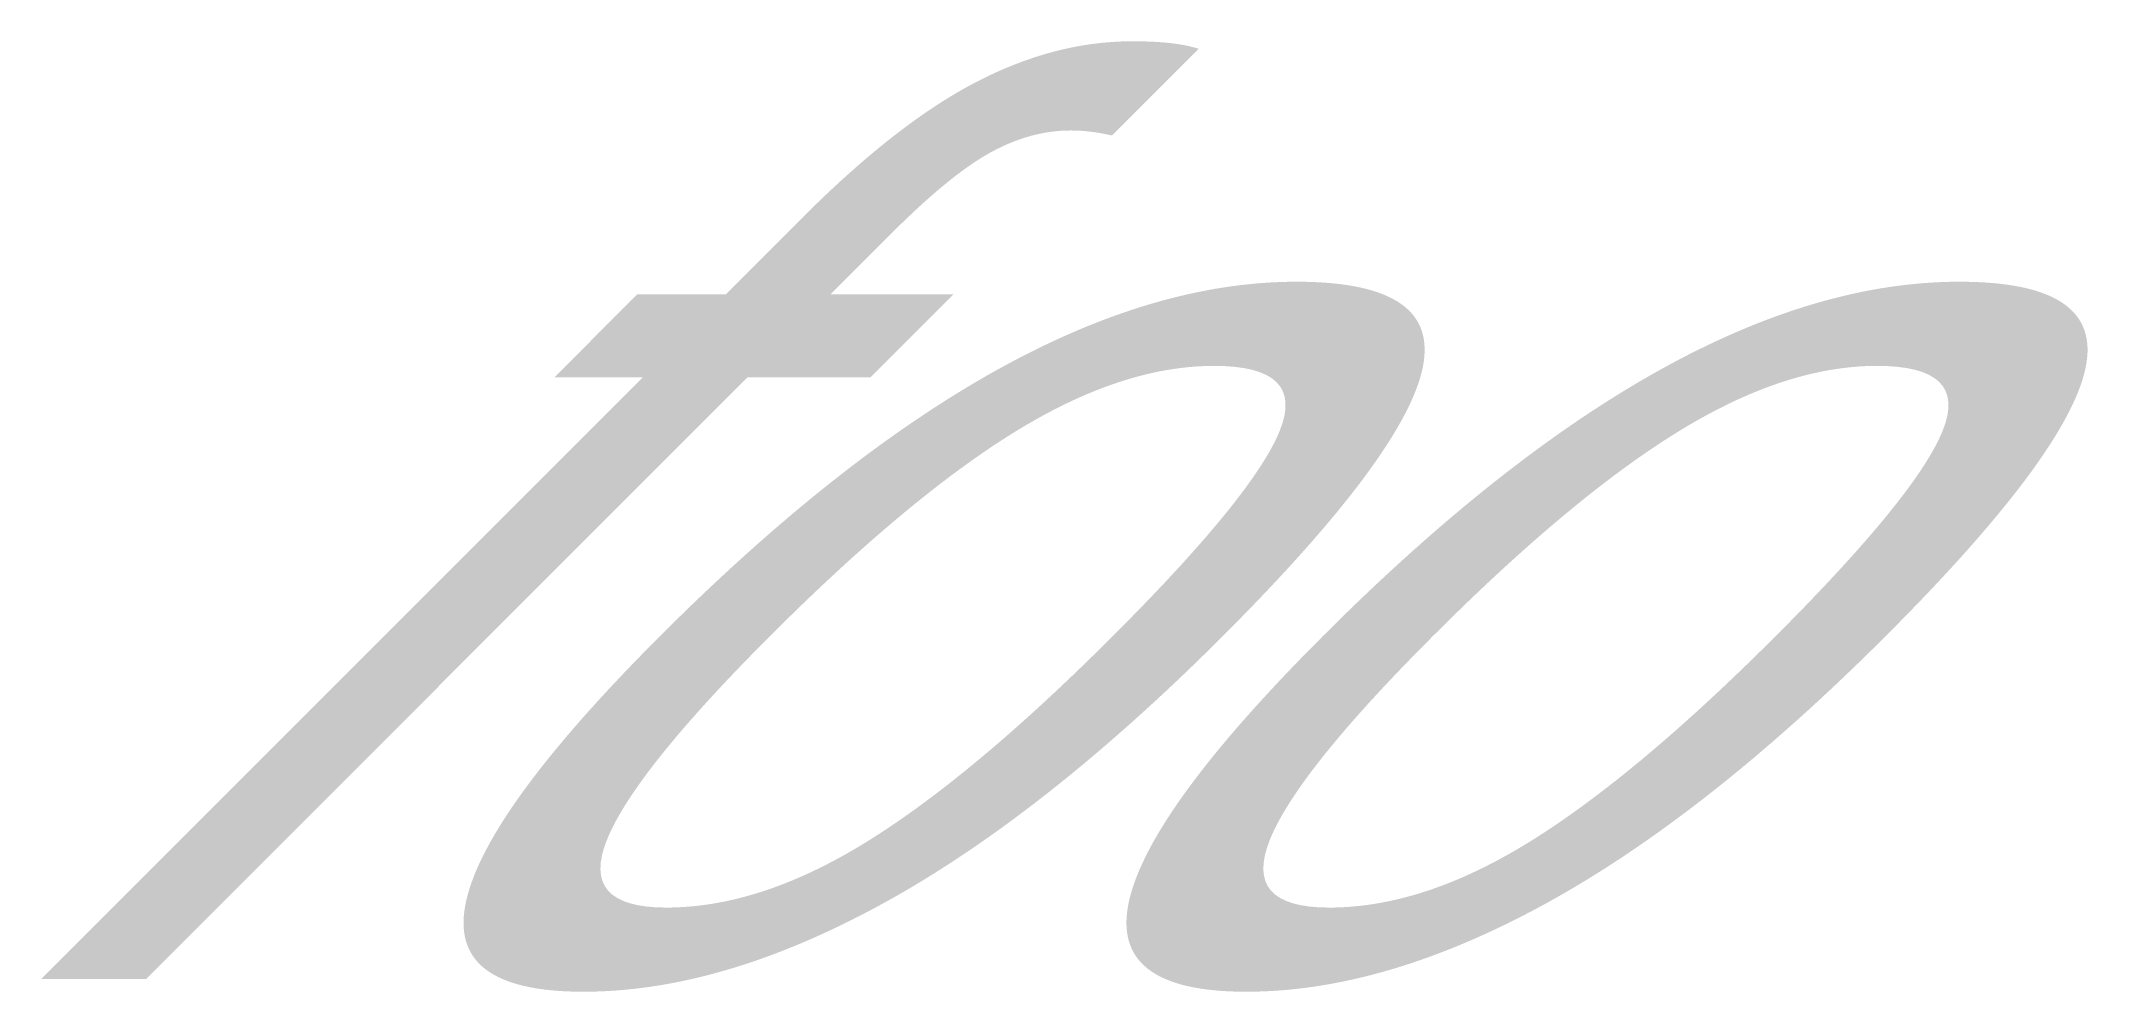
# Model space of a CAD drawing. Extents: x 0.08 to 1.64, y -0.01 to 0.71.
import ezdxf

# ---------------------------------------------------------------- set-up
doc = ezdxf.new("R2010")
doc.units = 0

msp = doc.modelspace()

# ---------------------------------------------------------------- texts
at = {"layer": '', "color": 0, "oblique": 45}
msp.add_text('foo', height=0.67497, dxfattribs=at).set_placement((0, 0))

doc.saveas('drawing.dxf')
